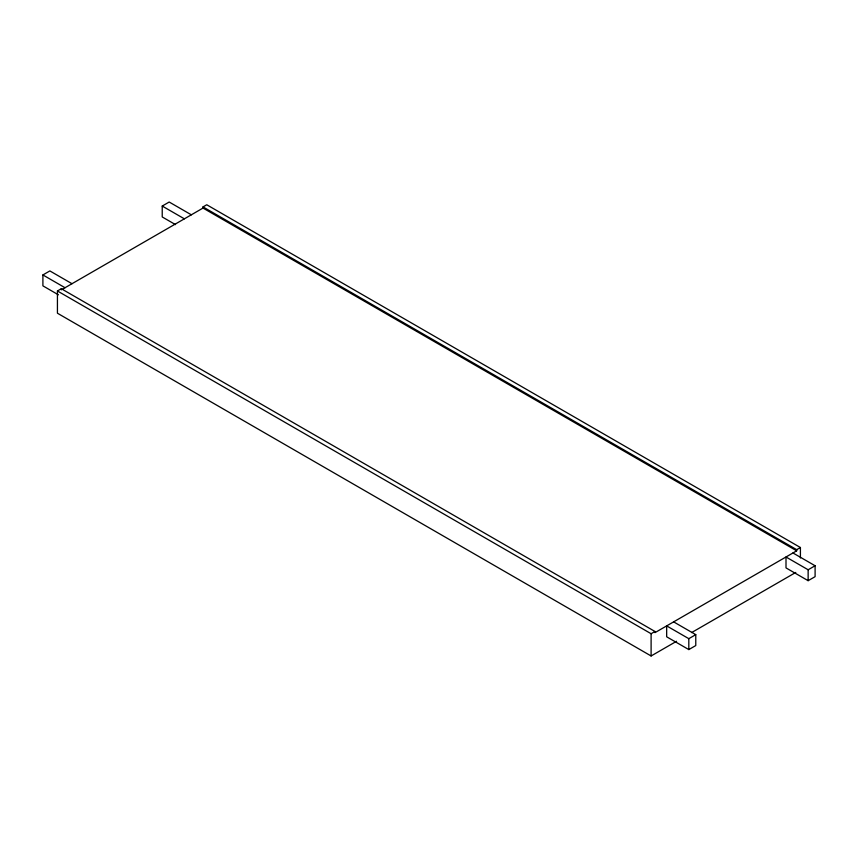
<?xml version="1.0" encoding="UTF-8"?>
<svg xmlns="http://www.w3.org/2000/svg" width="858" height="858" viewBox="0 0 858 858"><rect width="100%" height="100%" fill="white"/><g stroke="black" fill="none" stroke-linecap="round" stroke-linejoin="round"><path stroke-width="1.29" d="M58.398 294.798L42.9 285.853L42.9 274.946L49.861 270.924L71.997 283.708M175.515 224.624L162.226 216.956L162.226 206.049L169.187 202.027L191.334 214.811M676.565 641.269L651.104 655.973L57.432 313.213L57.432 290.969L61.315 288.728L654.986 631.488L654.986 632.636L796.685 550.815L796.685 549.667L203.014 206.917L203.014 208.065L62.248 289.339M203.014 206.917L206.746 204.762L800.417 547.522L800.417 557.99M57.432 290.969L651.104 633.719L654.986 631.488M796.685 549.667L800.417 547.522M691.612 632.582L795.784 572.436M688.813 638.674L695.774 634.652L695.774 645.559L688.813 649.581L666.666 636.797L666.666 625.89L688.813 638.674L688.813 649.581M808.139 569.776L815.1 565.754L815.1 576.662L808.139 580.684L786.003 567.899L786.003 556.992L808.139 569.776L808.139 580.684M203.014 208.065L796.685 550.815M792.964 552.97L815.1 565.754M162.226 206.049L184.373 218.833M673.627 621.868L695.774 634.652M42.9 274.946L65.036 287.73M651.104 633.719L651.104 655.973M61.315 288.728L61.315 289.875"/></g></svg>
